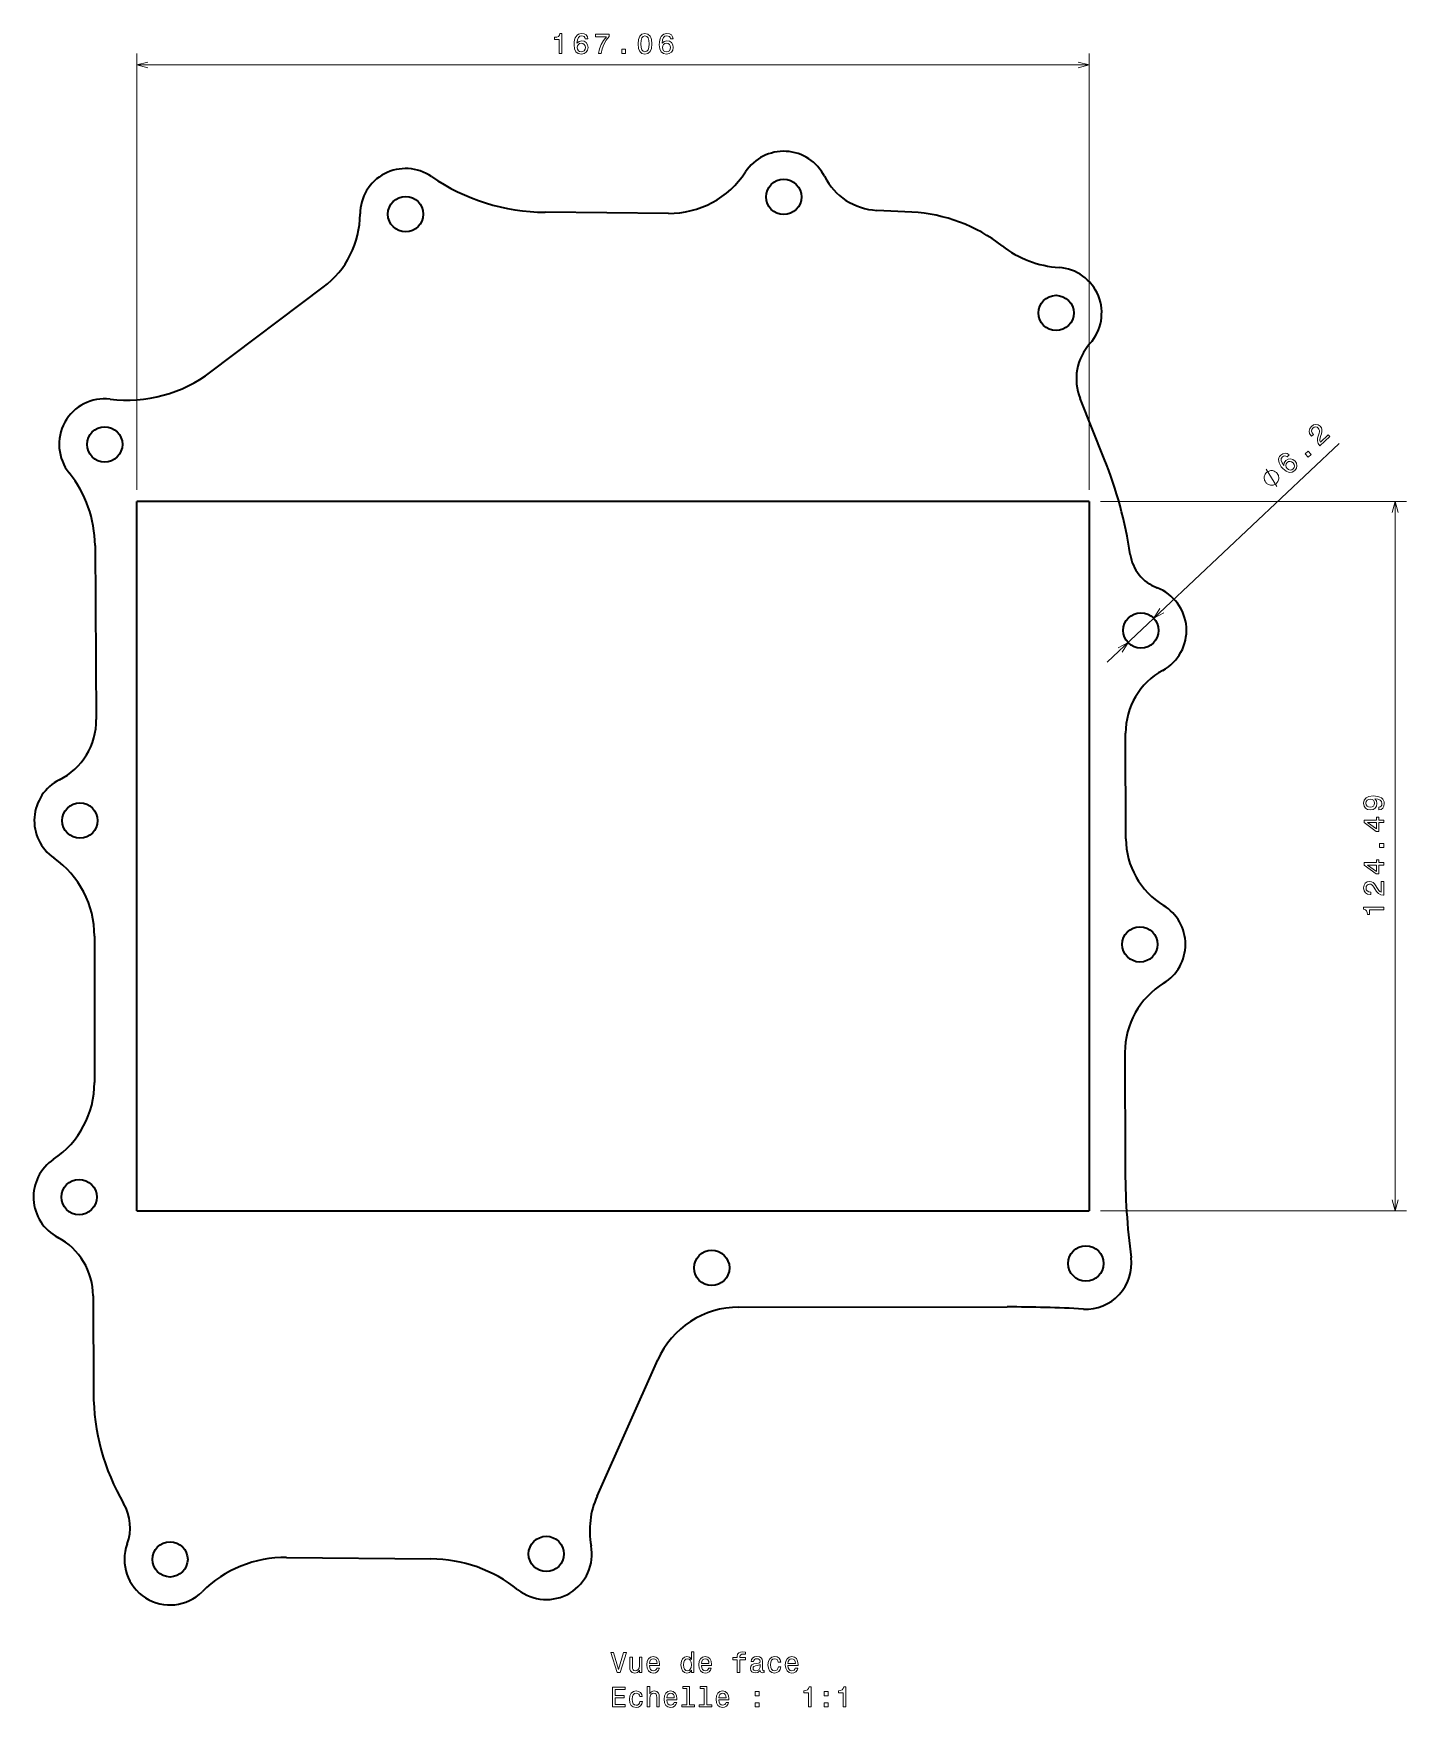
# Model space of a CAD drawing. Extents: x 493 to 734, y 275 to 569.
import ezdxf

# ---------------------------------------------------------------- set-up
doc = ezdxf.new("R2010")
doc.units = 0

msp = doc.modelspace()

# ---------------------------------------------------------------- linework, layer by layer
at = {"color": 7, "lineweight": 13}
for p, q in [((511.499512, 488.602509), (511.499512, 565.178528)), ((678.561584, 488.602509), (678.561584, 565.178528)), ((511.499512, 563.178528), (678.561584, 563.178528)), ((681.751953, 458.410858), (722.435547, 496.768616)), ((680.561584, 486.602509), (734.248291, 486.602509)), ((732.248291, 362.110504), (732.248291, 486.602509)), ((680.561584, 362.110504), (734.248291, 362.110504))]:
    msp.add_line(p, q, dxfattribs=at)
at = {"color": 7, "lineweight": 35, "ltscale": 0.154874}
msp.add_line((647.47876, 537.346924), (641.292236, 537.670471), dxfattribs=at)
at = {"color": 7, "lineweight": 35}
for p, q in [((604.740723, 537.143311), (583.134766, 537.323853)), ((524.497681, 509.330566), (544.206665, 524.172058)), ((511.499512, 362.110504), (511.499512, 486.602509)), ((678.561584, 486.602509), (511.499512, 486.602509)), ((678.561584, 486.602509), (678.561584, 362.110504)), ((504.150146, 478.882202), (504.374084, 448.3526)), ((504.060638, 410.310699), (504.060638, 384.649841)), ((511.499512, 362.110504), (678.561584, 362.110504)), ((617.126282, 345.227783), (664.195129, 345.255402)), ((592.227844, 312.064575), (602.866882, 335.961426)), ((537.758667, 301.310883), (563.082092, 301.060822))]:
    msp.add_line(p, q, dxfattribs=at)
at = {"color": 7, "lineweight": 35, "ltscale": 0.285002}
msp.add_line((681.226685, 494.076965), (676.986755, 504.659271), dxfattribs=at)
at = {"color": 7, "lineweight": 35, "ltscale": 0.46309}
msp.add_line((685.018982, 427.391998), (684.968628, 445.915527), dxfattribs=at)
at = {"color": 7, "lineweight": 35, "ltscale": 0.496571}
msp.add_line((684.840271, 389.904907), (684.875793, 370.042114), dxfattribs=at)
at = {"color": 7, "lineweight": 35, "ltscale": 0.424614}
msp.add_line((503.825226, 347.199768), (503.879486, 330.215302), dxfattribs=at)
at = {"color": 7, "lineweight": 13}
for points in [[(585.599731, 565.178528), (586.058655, 565.178528), (586.058655, 568.703735), (585.715698, 568.703735), (585.624939, 568.396118), (585.443359, 568.189331), (585.166016, 568.068298), (584.782715, 568.027954), (584.782715, 567.669861), (585.599731, 567.669861)], [(590.636902, 567.735413), (590.541077, 568.143921), (590.319153, 568.446533), (589.976257, 568.638184), (589.53241, 568.703735), (589.234863, 568.668457), (588.977661, 568.572632), (588.750732, 568.41626), (588.559082, 568.194397), (588.407776, 567.916992), (588.296875, 567.579102), (588.226257, 567.180664), (588.206055, 566.731812), (588.286743, 566.015686), (588.533875, 565.496216), (588.932312, 565.183594), (589.476929, 565.077637), (589.966187, 565.168457), (590.339355, 565.405457), (590.581421, 565.778687), (590.667175, 566.252747), (590.581421, 566.731812), (590.349426, 567.099976), (589.991394, 567.33197), (589.547546, 567.412659), (589.068481, 567.311829), (588.710388, 567.024353), (588.786011, 567.579102), (588.947388, 567.977539), (589.194519, 568.214539), (589.537476, 568.295227), (589.789673, 568.254883), (589.981262, 568.148987), (590.107361, 567.972473), (590.172913, 567.735413)], [(590.177979, 566.247681), (590.122498, 565.929932), (589.981262, 565.687866), (589.754333, 565.526489), (589.471924, 565.476074), (589.174377, 565.526489), (588.947388, 565.682861), (588.801147, 565.924927), (588.755798, 566.242615), (588.806213, 566.555298), (588.947388, 566.792358), (589.179443, 566.943665), (589.492065, 566.999146), (589.764404, 566.943665), (589.981262, 566.797363), (590.122498, 566.560364)], [(592.461548, 565.178528), (592.970886, 565.178528), (593.137329, 566.01062), (593.42981, 566.787292), (593.843384, 567.508484), (594.382996, 568.184265), (594.382996, 568.602905), (591.982422, 568.602905), (591.982422, 568.143921), (593.898865, 568.143921), (593.344116, 567.463135), (592.925537, 566.752014), (592.632996, 565.995544)], [(599.419189, 566.888184), (599.494812, 566.096375), (599.731873, 565.531555), (600.110107, 565.188599), (600.634583, 565.077637), (601.154053, 565.188599), (601.532288, 565.531555), (601.764282, 566.096375), (601.844971, 566.888184), (601.764282, 567.674927), (601.668457, 567.98761), (601.532288, 568.244812), (601.154053, 568.587769), (600.634583, 568.703735), (600.110107, 568.587769), (599.731873, 568.239746), (599.494812, 567.674927)], [(599.90332, 566.888184), (599.943665, 567.498413), (600.069763, 567.937134), (600.296692, 568.194397), (600.634583, 568.285156), (600.967468, 568.194397), (601.194397, 567.937134), (601.320496, 567.498413), (601.36084, 566.888184), (601.320496, 566.272888), (601.194397, 565.834106), (600.967468, 565.576904), (600.634583, 565.491211), (600.296692, 565.576904), (600.069763, 565.834106), (599.943665, 566.272888)], [(605.580994, 567.735413), (605.485168, 568.143921), (605.263245, 568.446533), (604.920349, 568.638184), (604.476501, 568.703735), (604.178955, 568.668457), (603.921753, 568.572632), (603.694824, 568.41626), (603.503174, 568.194397), (603.351868, 567.916992), (603.240967, 567.579102), (603.170349, 567.180664), (603.150146, 566.731812), (603.230835, 566.015686), (603.477966, 565.496216), (603.876404, 565.183594), (604.421021, 565.077637), (604.910278, 565.168457), (605.283447, 565.405457), (605.525513, 565.778687), (605.611267, 566.252747), (605.525513, 566.731812), (605.293518, 567.099976), (604.935486, 567.33197), (604.491638, 567.412659), (604.012573, 567.311829), (603.65448, 567.024353), (603.730103, 567.579102), (603.891479, 567.977539), (604.138611, 568.214539), (604.481567, 568.295227), (604.733765, 568.254883), (604.925354, 568.148987), (605.051453, 567.972473), (605.117004, 567.735413)], [(605.12207, 566.247681), (605.066589, 565.929932), (604.925354, 565.687866), (604.698425, 565.526489), (604.416016, 565.476074), (604.118469, 565.526489), (603.891479, 565.682861), (603.745239, 565.924927), (603.69989, 566.242615), (603.750305, 566.555298), (603.891479, 566.792358), (604.123535, 566.943665), (604.436157, 566.999146), (604.708496, 566.943665), (604.925354, 566.797363), (605.066589, 566.560364)], [(596.550598, 565.178528), (597.246582, 565.178528), (597.246582, 565.929932), (596.550598, 565.929932)], [(719.06366, 496.338318), (720.813965, 497.988556), (720.516479, 498.304138), (719.133057, 496.999847), (719.047546, 497.244965), (719.044678, 497.512604), (719.20636, 498.157166), (719.319092, 498.471375), (719.412476, 498.857483), (719.411987, 499.203583), (719.306946, 499.513489), (719.111816, 499.793945), (718.75885, 500.043335), (718.358032, 500.122925), (717.948547, 500.027954), (717.555359, 499.76123), (717.261902, 499.36673), (717.156677, 498.941711), (717.243652, 498.503906), (717.527466, 498.085266), (717.575928, 498.033905), (717.909851, 498.348724), (717.882141, 498.378082), (717.679932, 498.658752), (717.606018, 498.935638), (717.653076, 499.201813), (717.824158, 499.439392), (718.071594, 499.603333), (718.315918, 499.66037), (718.553589, 499.614136), (718.759766, 499.468933), (718.89325, 499.275909), (718.958435, 499.067078), (718.958618, 498.831604), (718.901001, 498.569305), (718.795166, 498.247742), (718.650085, 497.681213), (718.625244, 497.200317), (718.751587, 496.764893), (719.053284, 496.349304)], [(713.648987, 494.747345), (713.299011, 494.978821), (712.929993, 495.046783), (712.549011, 494.950958), (712.181091, 494.694214), (711.988831, 494.464417), (711.867432, 494.218231), (711.80957, 493.948792), (711.822327, 493.655884), (711.902527, 493.350281), (712.053589, 493.02832), (712.275574, 492.689972), (712.568787, 492.349548), (713.118774, 491.88385), (713.654907, 491.675415), (714.159302, 491.721252), (714.628235, 492.017822), (714.921936, 492.419464), (715.030823, 492.847931), (714.950989, 493.285553), (714.68811, 493.68927), (714.297119, 493.979065), (713.875732, 494.087799), (713.456055, 494.010956), (713.07782, 493.765198), (712.798401, 493.363159), (712.735046, 492.908356), (712.409546, 493.363892), (712.253662, 493.764496), (712.270874, 494.106476), (712.465027, 494.400452), (712.676147, 494.544067), (712.888245, 494.59848), (713.101074, 494.556549), (713.311401, 494.429047)], [(714.335693, 493.350037), (714.513245, 493.080811), (714.576599, 492.8078), (714.522156, 492.534698), (714.351257, 492.30426), (714.100159, 492.136841), (713.82782, 492.094879), (713.555298, 492.170685), (713.304321, 492.370728), (713.126526, 492.632843), (713.06665, 492.902161), (713.131653, 493.171387), (713.321106, 493.42627), (713.557312, 493.572723), (713.81543, 493.615082), (714.080811, 493.53949)], [(716.987488, 494.380829), (717.493896, 494.858246), (716.978394, 495.404999), (716.471985, 494.927582)], [(711.489746, 491.602539), (711.409729, 491.687439), (711.207214, 491.8172), (711.044739, 491.90451), (710.922241, 491.949371), (710.717285, 491.996674), (710.46991, 492.003967), (710.262573, 491.968781), (710.137634, 491.931213), (709.970337, 491.853577), (709.760498, 491.735962), (709.675659, 491.655945), (709.590759, 491.575897), (709.460999, 491.373383), (709.373657, 491.210907), (709.328796, 491.088409), (709.281494, 490.883484), (709.274231, 490.636108), (709.309387, 490.428741), (709.346985, 490.303833), (709.424622, 490.136475), (709.542236, 489.926697), (709.622253, 489.841797), (709.702271, 489.756927), (709.904785, 489.627167), (710.067261, 489.539856), (710.189758, 489.494995), (710.394714, 489.447693), (710.64209, 489.440399), (710.849426, 489.475586), (710.974365, 489.513153), (711.141724, 489.590759), (711.351501, 489.708405), (711.436401, 489.788422), (711.52124, 489.868469), (711.651001, 490.070984), (711.738342, 490.233459), (711.783203, 490.355957), (711.830505, 490.560883), (711.837769, 490.808258), (711.802612, 491.015625), (711.765015, 491.140533), (711.687439, 491.307861), (711.569763, 491.51767)], [(729.380859, 432.486176), (729.779297, 432.561829), (730.086914, 432.778687), (730.278564, 433.121613), (730.349182, 433.5755), (730.313843, 433.873077), (730.223083, 434.14035), (730.066772, 434.36731), (729.844849, 434.558929), (729.567505, 434.710236), (729.224548, 434.821198), (728.831177, 434.886749), (728.377258, 434.911957), (727.666199, 434.826233), (727.146729, 434.579102), (726.834045, 434.18573), (726.723083, 433.646118), (726.813843, 433.151886), (727.055969, 432.778687), (727.429138, 432.536621), (727.898193, 432.455902), (728.382324, 432.536621), (728.750488, 432.773651), (728.982483, 433.126678), (729.058105, 433.5755), (728.96228, 434.049591), (728.6698, 434.407654), (729.229553, 434.326965), (729.627991, 434.165558), (729.865051, 433.918457), (729.940674, 433.580566), (729.905396, 433.318298), (729.794434, 433.126678), (729.61792, 433.00058), (729.380859, 432.950165)], [(727.893127, 432.945099), (727.580444, 432.995544), (727.333313, 433.136749), (727.177002, 433.358643), (727.121521, 433.646118), (727.177002, 433.943665), (727.333313, 434.170624), (727.575378, 434.311829), (727.888062, 434.36731), (728.205811, 434.311829), (728.44281, 434.170624), (728.589111, 433.938629), (728.639526, 433.630981), (728.589111, 433.353607), (728.44281, 433.136749), (728.210815, 432.995544)], [(730.248291, 430.237915), (730.248291, 430.691803), (729.380859, 430.691803), (729.380859, 431.191071), (728.977417, 431.191071), (728.977417, 430.691803), (726.823975, 430.691803), (726.823975, 430.232849), (728.937073, 428.699707), (729.380859, 428.699707), (729.380859, 430.237915)], [(728.977417, 429.123352), (727.408997, 430.237915), (728.977417, 430.237915)], [(730.248291, 425.876526), (730.248291, 426.572479), (729.496887, 426.572479), (729.496887, 425.876526)], [(730.248291, 422.765869), (730.248291, 423.219757), (729.380859, 423.219757), (729.380859, 423.719025), (728.977417, 423.719025), (728.977417, 423.219757), (726.823975, 423.219757), (726.823975, 422.760803), (728.937073, 421.227661), (729.380859, 421.227661), (729.380859, 422.765869)], [(728.977417, 421.651306), (727.408997, 422.765869), (728.977417, 422.765869)], [(730.248291, 417.521912), (730.248291, 419.927521), (729.814575, 419.927521), (729.814575, 418.026245), (729.577576, 418.132141), (729.380859, 418.31369), (729.022827, 418.873505), (728.871521, 419.171051), (728.654663, 419.503906), (728.402466, 419.740936), (728.104919, 419.877106), (727.767029, 419.927521), (727.343384, 419.841797), (727.010559, 419.604767), (726.798767, 419.241638), (726.723083, 418.772644), (726.808838, 418.288483), (727.045837, 417.920319), (727.424072, 417.683289), (727.923401, 417.6026), (727.994019, 417.6026), (727.994019, 418.061523), (727.953613, 418.061523), (727.610718, 418.106934), (727.358521, 418.243103), (727.197144, 418.459961), (727.141663, 418.747406), (727.192139, 419.039917), (727.318176, 419.256775), (727.514893, 419.39798), (727.762024, 419.448425), (727.994019, 419.413116), (728.190674, 419.317291), (728.362122, 419.155914), (728.513428, 418.934021), (728.674805, 418.636475), (728.987488, 418.142242), (729.320374, 417.79425), (729.723816, 417.587463), (730.233154, 417.521912)], [(730.248291, 414.925659), (730.248291, 415.384583), (726.723083, 415.384583), (726.723083, 415.041656), (727.030762, 414.950867), (727.237488, 414.769318), (727.358521, 414.491943), (727.398865, 414.108643), (727.756958, 414.108643), (727.756958, 414.925659)], [(596.895508, 284.617889), (596.018005, 281.63736), (595.115295, 284.617889), (594.636169, 284.617889), (595.765869, 281.112854), (596.270203, 281.112854), (597.374634, 284.617889)], [(600.097961, 283.821075), (599.654175, 283.821075), (599.654175, 282.25766), (599.60376, 281.894562), (599.45752, 281.632294), (599.23053, 281.470917), (598.932983, 281.420502), (598.695984, 281.460846), (598.544678, 281.581879), (598.458923, 281.788635), (598.438782, 282.081146), (598.438782, 283.821075), (597.994934, 283.821075), (597.994934, 282.040802), (598.010071, 281.682739), (598.105896, 281.385193), (598.398438, 281.112854), (598.867432, 281.017029), (599.119568, 281.052338), (599.336426, 281.143127), (599.523071, 281.299438), (599.674377, 281.526398), (599.674377, 281.112854), (600.097961, 281.112854)], [(601.434448, 282.338348), (603.209656, 282.338348), (603.214722, 282.545135), (603.134033, 283.125092), (602.912109, 283.558807), (602.559082, 283.821075), (602.090088, 283.916901), (601.631104, 283.81601), (601.278076, 283.5336), (601.051147, 283.074677), (600.970459, 282.469482), (601.046082, 281.849152), (601.273071, 281.395264), (601.621033, 281.112854), (602.074951, 281.017029), (602.468323, 281.082581), (602.791077, 281.254059), (603.028076, 281.526398), (603.164246, 281.889496), (602.725525, 281.889496), (602.634705, 281.687775), (602.503601, 281.536499), (602.130432, 281.415436), (601.842957, 281.470917), (601.626099, 281.64743), (601.484863, 281.934906), (601.434448, 282.323242)], [(601.434448, 282.711548), (601.489929, 283.05954), (601.626099, 283.316742), (601.832825, 283.473083), (602.105164, 283.528564), (602.372498, 283.473083), (602.579224, 283.316742), (602.705322, 283.05954), (602.750732, 282.711548)], [(608.78241, 281.531433), (608.78241, 281.112854), (609.226196, 281.112854), (609.226196, 284.733887), (608.787476, 284.733887), (608.787476, 283.407532), (608.449585, 283.790802), (608.242798, 283.881592), (608.005737, 283.916901), (607.577087, 283.81601), (607.244263, 283.5336), (607.027405, 283.079712), (606.951721, 282.469482), (607.027405, 281.859253), (607.244263, 281.40033), (607.577087, 281.112854), (608.005737, 281.017029), (608.242798, 281.052338), (608.45459, 281.143127)], [(608.081421, 283.518463), (608.373901, 283.447876), (608.595825, 283.25119), (608.726929, 282.92337), (608.777405, 282.469482), (608.726929, 282.010559), (608.595825, 281.682739), (608.373901, 281.481018), (608.081421, 281.415436), (607.804016, 281.481018), (607.592224, 281.682739), (607.450989, 282.015594), (607.40564, 282.469482), (607.450989, 282.918335), (607.592224, 283.246124), (607.804016, 283.447876)], [(610.54248, 282.338348), (612.317749, 282.338348), (612.322754, 282.545135), (612.242065, 283.125092), (612.020203, 283.558807), (611.667175, 283.821075), (611.19812, 283.916901), (610.739197, 283.81601), (610.386169, 283.5336), (610.159241, 283.074677), (610.078552, 282.469482), (610.154175, 281.849152), (610.381104, 281.395264), (610.729126, 281.112854), (611.182983, 281.017029), (611.576355, 281.082581), (611.899109, 281.254059), (612.136169, 281.526398), (612.272339, 281.889496), (611.833557, 281.889496), (611.742798, 281.687775), (611.611694, 281.536499), (611.238464, 281.415436), (610.950989, 281.470917), (610.734131, 281.64743), (610.592957, 281.934906), (610.54248, 282.323242)], [(610.54248, 282.711548), (610.597961, 283.05954), (610.734131, 283.316742), (610.940918, 283.473083), (611.213257, 283.528564), (611.48053, 283.473083), (611.687317, 283.316742), (611.813416, 283.05954), (611.858765, 282.711548)], [(616.841492, 283.352051), (616.841492, 281.112854), (617.285278, 281.112854), (617.285278, 283.352051), (618.293945, 283.352051), (618.293945, 283.730286), (617.285278, 283.730286), (617.285278, 283.896729), (617.320618, 284.09845), (617.436584, 284.234619), (617.633301, 284.315308), (617.91571, 284.345551), (618.293945, 284.325378), (618.293945, 284.708679), (617.814819, 284.733887), (617.381104, 284.688507), (617.078552, 284.552338), (616.896973, 284.315308), (616.841492, 283.977417), (616.841492, 283.730286), (616.029541, 283.730286), (616.029541, 283.352051)], [(620.871033, 281.465881), (620.871033, 281.450745), (620.89624, 281.279266), (620.971924, 281.158234), (621.289612, 281.062408), (621.536743, 281.102753), (621.536743, 281.445709), (621.430847, 281.430573), (621.289612, 281.496124), (621.264404, 281.697876), (621.264404, 283.099884), (621.203918, 283.457947), (621.027405, 283.710114), (620.719727, 283.86142), (620.286011, 283.916901), (619.862366, 283.856384), (619.549683, 283.684906), (619.353027, 283.417603), (619.287476, 283.064575), (619.287476, 283.034332), (619.685852, 283.034332), (619.721191, 283.246124), (619.832153, 283.39743), (620.013672, 283.48822), (620.270874, 283.523529), (620.518005, 283.498291), (620.694519, 283.422638), (620.800415, 283.291534), (620.835754, 283.109985), (620.815552, 282.898163), (620.734863, 282.792236), (620.533142, 282.741821), (620.154907, 282.701477), (619.721191, 282.610687), (619.413574, 282.44931), (619.231995, 282.197144), (619.176514, 281.823944), (619.226929, 281.491089), (619.383301, 281.243988), (619.635437, 281.087646), (619.983459, 281.032166), (620.452454, 281.138062)], [(620.820618, 282.060974), (620.760071, 281.798737), (620.598694, 281.597015), (620.356628, 281.465881), (620.059082, 281.420502), (619.867432, 281.445709), (619.731262, 281.526398), (619.645508, 281.667603), (619.6203, 281.864288), (619.640503, 282.040802), (619.721191, 282.166901), (620.043945, 282.308105), (620.452454, 282.368622), (620.820618, 282.489655)], [(624.023071, 282.92337), (624.461792, 282.92337), (624.371033, 283.326843), (624.154175, 283.644562), (623.816284, 283.841248), (623.377502, 283.916901), (622.893372, 283.81601), (622.525208, 283.5336), (622.293213, 283.074677), (622.212524, 282.459381), (622.288208, 281.849152), (622.515137, 281.395264), (622.873169, 281.112854), (623.362366, 281.017029), (623.796082, 281.092682), (624.134033, 281.304504), (624.365967, 281.63736), (624.466858, 282.081146), (624.043213, 282.081146), (623.96759, 281.798737), (623.826355, 281.586914), (623.624634, 281.45578), (623.377502, 281.415436), (623.069885, 281.481018), (622.847961, 281.682739), (622.711792, 282.010559), (622.666443, 282.474518), (622.711792, 282.928406), (622.853027, 283.256226), (623.079956, 283.457947), (623.377502, 283.528564), (623.639771, 283.483185), (623.836426, 283.367188), (623.96759, 283.175537)], [(625.722595, 282.338348), (627.497864, 282.338348), (627.502869, 282.545135), (627.42218, 283.125092), (627.200317, 283.558807), (626.84729, 283.821075), (626.378235, 283.916901), (625.919312, 283.81601), (625.566284, 283.5336), (625.339355, 283.074677), (625.258667, 282.469482), (625.33429, 281.849152), (625.561218, 281.395264), (625.909241, 281.112854), (626.363098, 281.017029), (626.75647, 281.082581), (627.079224, 281.254059), (627.316284, 281.526398), (627.452454, 281.889496), (627.013672, 281.889496), (626.922913, 281.687775), (626.791809, 281.536499), (626.418579, 281.415436), (626.131104, 281.470917), (625.914246, 281.64743), (625.773071, 281.934906), (625.722595, 282.323242)], [(625.722595, 282.711548), (625.778076, 283.05954), (625.914246, 283.316742), (626.121033, 283.473083), (626.393372, 283.528564), (626.660645, 283.473083), (626.867432, 283.316742), (626.99353, 283.05954), (627.038879, 282.711548)], [(594.958923, 275.06601), (597.177979, 275.06601), (597.177979, 275.489655), (595.422913, 275.489655), (595.422913, 276.674805), (596.986328, 276.674805), (596.986328, 277.093384), (595.422913, 277.093384), (595.422913, 278.142365), (597.137634, 278.142365), (597.137634, 278.56601), (594.958923, 278.56601)], [(599.734863, 276.876526), (600.173645, 276.876526), (600.082825, 277.279999), (599.865967, 277.597717), (599.528076, 277.794403), (599.089355, 277.870056), (598.605164, 277.769165), (598.237061, 277.486755), (598.005066, 277.027832), (597.924377, 276.412537), (598, 275.802307), (598.226929, 275.348419), (598.585022, 275.06601), (599.074219, 274.970184), (599.507935, 275.045837), (599.845825, 275.25766), (600.07782, 275.590515), (600.17865, 276.034302), (599.755066, 276.034302), (599.679382, 275.751892), (599.538208, 275.54007), (599.336426, 275.408936), (599.089355, 275.368591), (598.781677, 275.434174), (598.559814, 275.635895), (598.423645, 275.963715), (598.378235, 276.427673), (598.423645, 276.881561), (598.564819, 277.209381), (598.791809, 277.411102), (599.089355, 277.48172), (599.351563, 277.43634), (599.548279, 277.320343), (599.679382, 277.128693)], [(601.046082, 275.06601), (601.489929, 275.06601), (601.489929, 276.629425), (601.535278, 276.987488), (601.68158, 277.249725), (601.908508, 277.411102), (602.211121, 277.471619), (602.453186, 277.421204), (602.604492, 277.285034), (602.680115, 277.058075), (602.705322, 276.755493), (602.705322, 275.06601), (603.149109, 275.06601), (603.149109, 276.846283), (603.128967, 277.204346), (603.038208, 277.501892), (602.740662, 277.774231), (602.276672, 277.870056), (602.024475, 277.834747), (601.807617, 277.738922), (601.626099, 277.587616), (601.489929, 277.380859), (601.489929, 278.687042), (601.046082, 278.687042)], [(604.470459, 276.291504), (606.245667, 276.291504), (606.250732, 276.498291), (606.170044, 277.078247), (605.94812, 277.511963), (605.595093, 277.774231), (605.126099, 277.870056), (604.667175, 277.769165), (604.314148, 277.486755), (604.087158, 277.027832), (604.00647, 276.422638), (604.082153, 275.802307), (604.309082, 275.348419), (604.657043, 275.06601), (605.110962, 274.970184), (605.504333, 275.035736), (605.827087, 275.207214), (606.064148, 275.479553), (606.200317, 275.842651), (605.761536, 275.842651), (605.670776, 275.64093), (605.539612, 275.489655), (605.166443, 275.368591), (604.878967, 275.424072), (604.662109, 275.600586), (604.520874, 275.888062), (604.470459, 276.276398)], [(604.470459, 276.664703), (604.52594, 277.012695), (604.662109, 277.269897), (604.868896, 277.426239), (605.141235, 277.48172), (605.408508, 277.426239), (605.615295, 277.269897), (605.741333, 277.012695), (605.786743, 276.664703)], [(608.000732, 278.313843), (608.000732, 275.439209), (607.087891, 275.439209), (607.087891, 275.06601), (609.352295, 275.06601), (609.352295, 275.439209), (608.444519, 275.439209), (608.444519, 278.687042), (607.304749, 278.687042), (607.304749, 278.313843)], [(611.036743, 278.313843), (611.036743, 275.439209), (610.123901, 275.439209), (610.123901, 275.06601), (612.388306, 275.06601), (612.388306, 275.439209), (611.48053, 275.439209), (611.48053, 278.687042), (610.340759, 278.687042), (610.340759, 278.313843)], [(613.578552, 276.291504), (615.35376, 276.291504), (615.358765, 276.498291), (615.278076, 277.078247), (615.056213, 277.511963), (614.703186, 277.774231), (614.234131, 277.870056), (613.775208, 277.769165), (613.42218, 277.486755), (613.195251, 277.027832), (613.114563, 276.422638), (613.190186, 275.802307), (613.417175, 275.348419), (613.765137, 275.06601), (614.218994, 274.970184), (614.612366, 275.035736), (614.935181, 275.207214), (615.17218, 275.479553), (615.30835, 275.842651), (614.869568, 275.842651), (614.778809, 275.64093), (614.647705, 275.489655), (614.274475, 275.368591), (613.987061, 275.424072), (613.770203, 275.600586), (613.628967, 275.888062), (613.578552, 276.276398)], [(613.578552, 276.664703), (613.634033, 277.012695), (613.770203, 277.269897), (613.976929, 277.426239), (614.249268, 277.48172), (614.516602, 277.426239), (614.723328, 277.269897), (614.849426, 277.012695), (614.894836, 276.664703)], [(619.958191, 277.022797), (620.654175, 277.022797), (620.654175, 277.774231), (619.958191, 277.774231)], [(629.323486, 275.06601), (629.78241, 275.06601), (629.78241, 278.591217), (629.439453, 278.591217), (629.348694, 278.2836), (629.167114, 278.076813), (628.889771, 277.95578), (628.50647, 277.915436), (628.50647, 277.557373), (629.323486, 277.557373)], [(632.102295, 277.022797), (632.798279, 277.022797), (632.798279, 277.774231), (632.102295, 277.774231)], [(635.395508, 275.06601), (635.854492, 275.06601), (635.854492, 278.591217), (635.511536, 278.591217), (635.420776, 278.2836), (635.239197, 278.076813), (634.961792, 277.95578), (634.578552, 277.915436), (634.578552, 277.557373), (635.395508, 277.557373)], [(619.958191, 275.06601), (620.654175, 275.06601), (620.654175, 275.817444), (619.958191, 275.817444)], [(632.102295, 275.06601), (632.798279, 275.06601), (632.798279, 275.817444), (632.102295, 275.817444)]]:
    msp.add_lwpolyline(points, close=True, dxfattribs=at)
for points in [[(513.431396, 563.696167), (511.499512, 563.178528), (513.431396, 562.660889)], [(676.629761, 562.660889), (678.561584, 563.178528), (676.629761, 563.696167)], [(711.501831, 489.208771), (709.610168, 492.235596)], [(732.76593, 484.670654), (732.248291, 486.602509), (731.730652, 484.670654)], [(690.951599, 467.79599), (689.901062, 466.094116), (691.661804, 467.042725)], [(684.339478, 460.139008), (685.389954, 461.840881), (683.629272, 460.892273)], [(731.730652, 364.042358), (732.248291, 362.110504), (732.76593, 364.042358)]]:
    msp.add_lwpolyline(points, dxfattribs=at)
at = {"color": 7, "lineweight": 35}
for centre in [(624.987549, 540.030518), (558.648499, 537.004517), (672.768494, 519.659485), (505.850525, 496.602509), (687.645508, 463.967499), (501.499512, 430.596497), (687.468506, 408.874512), (501.354523, 364.531494), (677.992554, 352.882507), (612.348511, 352.110504), (517.309509, 300.969482), (583.327515, 301.912476)]:
    msp.add_circle(centre, 3.1, dxfattribs=at)
for centre, radius, start, end in [((624.987549, 540.030518), 8, 26.831357, 146.855884), ((558.648499, 537.004517), 8, 55.559887, 179.80376), ((583.434082, 573.14856), 35.825967, 235.559882, 269.521379), ((604.874573, 553.164063), 16.021262, 269.521379, 326.855889), ((641.862061, 548.56604), 10.910456, 206.831355, 267.006196), ((534.48114, 537.08728), 16.167507, 306.980899, 359.803761), ((646.010071, 509.264832), 28.120473, 52.080121, 87.006194), ((674.483643, 545.814575), 18.211248, 232.080119, 266.248161), ((672.768494, 519.659485), 8, 317.928931, 86.248166), ((685.574524, 508.100098), 9.251477, 137.928936, 201.834307), ((509.683502, 529.003296), 24.62676, 263.253335, 306.980899), ((505.850525, 496.602509), 8, 83.25334, 218.83947), ((611.802429, 466.261017), 74.789431, 8.482298, 21.834305), ((483.655273, 478.731873), 20.49542, 0.420269, 38.839468), ((693.115173, 478.387604), 7.4226, 188.482298, 249.227924), ((687.645508, 463.967499), 8, 298.699988, 69.227922), ((697.51001, 445.949646), 12.54144, 118.699986, 180.155846), ((492.582031, 448.266113), 11.792343, 296.779086, 0.420269), ((501.499512, 430.596497), 8, 116.779091, 235.004465), ((698.717041, 427.42926), 13.698126, 180.155846, 238.774278), ((487.297607, 410.310699), 16.763029, 0, 55.004466), ((687.468506, 408.874512), 8, 301.412427, 58.774276), ((699.03772, 389.930328), 14.197488, 121.412418, 180.102489), ((487.804932, 384.649841), 16.255712, 303.960036, 0), ((501.354523, 364.531494), 8, 123.960038, 242.166888), ((812.786682, 370.270935), 127.911061, 180.102489, 187.350563), ((492.184082, 347.162598), 11.641179, 0.183086, 62.166886), ((677.992554, 352.882507), 8, 266.871033, 7.350557), ((617.135437, 329.608978), 15.618782, 90.033648, 156.001111), ((664.337341, 103.085907), 242.16955, 86.871038, 90.033648), ((542.70813, 330.339355), 38.828844, 180.183085, 210.276393), ((605.741028, 306.048401), 14.791899, 156.001111, 190.455061), ((502.01236, 306.581177), 8.294388, 339.461681, 30.276395), ((517.309509, 300.969482), 8, 160.262302, 314.791599), ((583.327515, 301.912476), 8, 231.532311, 10.455065), ((537.553894, 280.577301), 20.734588, 89.434231, 134.791598), ((562.835815, 276.121063), 24.940965, 51.532312, 89.434231)]:
    msp.add_arc(centre, radius, start, end, dxfattribs=at)

doc.saveas('drawing.dxf')
